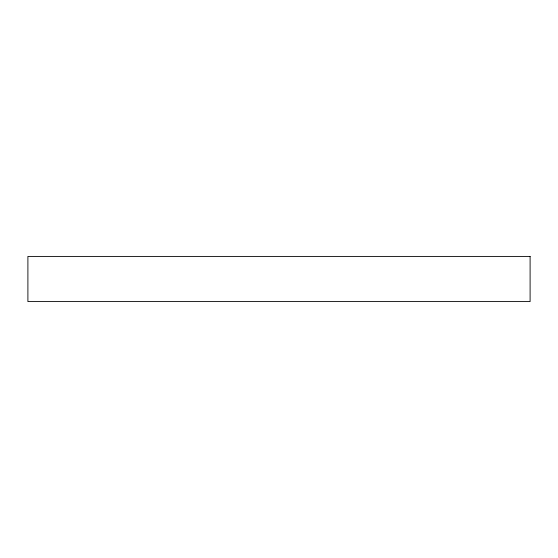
<?xml version="1.0" encoding="UTF-8"?>
<svg xmlns="http://www.w3.org/2000/svg" width="558" height="558" viewBox="0 0 558 558"><rect width="100%" height="100%" fill="white"/><g stroke="black" fill="none" stroke-linecap="round" stroke-linejoin="round"><path stroke-width="0.84" d="M530.1 256.415L27.9 256.415L27.9 301.585L530.1 301.585L530.1 256.415"/></g></svg>
